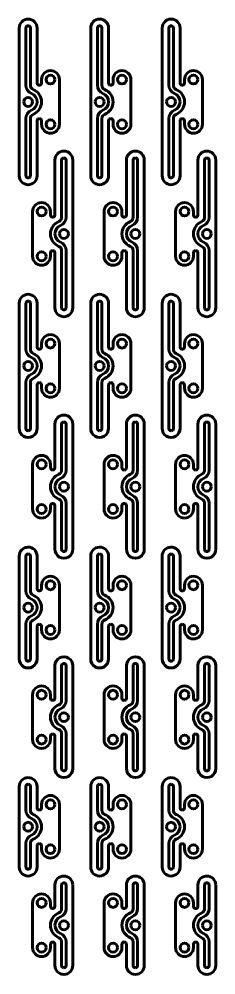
# Model space of a CAD drawing. Header units: millimetres. Extents: x -28 to 64, y -171 to 43.
# Drawn here: x 20 to 64, y -170.7 to 42.9 of the extents above; entities that cross this region are included whole.
import ezdxf

# ---------------------------------------------------------------- set-up
doc = ezdxf.new("R2010")
doc.units = ezdxf.units.MM
doc.linetypes.add('K5LT_BASIC', pattern=[0])

# ---------------------------------------------------------------- blocks, each defined once
blk = doc.blocks.new('U28')
at = {"color": 150, "linetype": 'K5LT_BASIC', "lineweight": 60, "true_color": 0x0080ff}
for p, q in [((20, 24.4), (20, 40.9)), ((21.5, 28.11), (21.5, 40.9)), ((22.5, 40.9), (22.5, 28.11)), ((24, 40.9), (24, 28.63)), ((25, 28.63), (25, 29.4)), ((29, 29.4), (29, 19.4)), ((20, 24.4), (20, 7.9)), ((21.5, 20.69), (21.5, 7.9)), ((22.5, 7.9), (22.5, 20.69)), ((24, 7.9), (24, 20.16)), ((25, 19.4), (25, 20.16))]:
    blk.add_line(p, q, dxfattribs=at)
for centre in [(27, 29.4), (27, 19.4)]:
    blk.add_circle(centre, 1, dxfattribs=at)
for centre, radius, start, end in [((22, 40.9), 2, 0, 180), ((22, 40.9), 0.5, 90, 180), ((22, 40.9), 0.5, 0, 90), ((27, 29.4), 2, 0, 180), ((23.5, 28.11), 2, 180, 247.9757), ((23.5, 28.11), 1, 180, 247.9757), ((24.5, 28.63), 0.5, 180, 270), ((24.5, 28.63), 0.5, 270, 0), ((22, 24.4), 2, 0, 67.9757), ((22, 24.4), 3, 292.0243, 67.9757), ((22, 24.4), 1, 0, 180), ((22, 24.4), 1, 180, 0), ((22, 24.4), 2, 292.0243, 0), ((23.5, 20.69), 2, 112.0243, 180), ((23.5, 20.69), 1, 112.0243, 180), ((24.5, 20.16), 0.5, 90, 180), ((24.5, 20.16), 0.5, 0, 90), ((27, 19.4), 2, 180, 0), ((22, 7.9), 2, 180, 0), ((22, 7.9), 0.5, 180, 270), ((22, 7.9), 0.5, 270, 0)]:
    blk.add_arc(centre, radius, start, end, dxfattribs=at)
blk = doc.blocks.new('U29')
at = {"color": 150, "linetype": 'K5LT_BASIC', "lineweight": 60, "true_color": 0x0080ff}
for p, q in [((28, 11.4), (28, -0.87)), ((29.5, 11.4), (29.5, -1.39)), ((30.5, -1.39), (30.5, 11.4)), ((32, -5.1), (32, 11.4)), ((23, -0.1), (23, -10.1)), ((27, -0.87), (27, -0.1)), ((32, -5.1), (32, -21.6)), ((27, -10.1), (27, -9.34)), ((28, -21.6), (28, -9.34)), ((29.5, -21.6), (29.5, -8.81)), ((30.5, -8.81), (30.5, -21.6))]:
    blk.add_line(p, q, dxfattribs=at)
for centre in [(25, -0.1), (25, -10.1)]:
    blk.add_circle(centre, 1, dxfattribs=at)
for centre, radius, start, end in [((30, 11.4), 2, 0, 180), ((30, 11.4), 0.5, 90, 180), ((30, 11.4), 0.5, 0, 90), ((25, -0.1), 2, 0, 180), ((27.5, -0.87), 0.5, 180, 270), ((27.5, -0.87), 0.5, 270, 0), ((28.5, -1.39), 1, 292.0243, 0), ((28.5, -1.39), 2, 292.0243, 0), ((30, -5.1), 3, 112.0243, 247.9757), ((30, -5.1), 2, 112.0243, 180), ((30, -5.1), 1, 360, 180), ((30, -5.1), 2, 180, 247.9757), ((30, -5.1), 1, 180, 360), ((28.5, -8.81), 1, 0, 67.9757), ((28.5, -8.81), 2, 0, 67.9757), ((25, -10.1), 2, 180, 0), ((27.5, -9.34), 0.5, 90, 180), ((27.5, -9.34), 0.5, 0, 90), ((30, -21.6), 2, 180, 0), ((30, -21.6), 0.5, 180, 270), ((30, -21.6), 0.5, 270, 0)]:
    blk.add_arc(centre, radius, start, end, dxfattribs=at)
blk = doc.blocks.new('U30')
at = {"color": 150, "linetype": 'K5LT_BASIC', "lineweight": 60, "true_color": 0x0080ff}
for p, q in [((20, -34.6), (20, -20.6)), ((21.5, -30.89), (21.5, -20.6)), ((22.5, -20.6), (22.5, -30.89)), ((24, -20.6), (24, -30.37)), ((25, -30.37), (25, -29.6)), ((29, -29.6), (29, -39.6)), ((20, -34.6), (20, -48.52)), ((21.5, -38.31), (21.5, -48.6)), ((22.5, -48.6), (22.5, -38.31)), ((24, -48.52), (24, -38.84)), ((25, -39.6), (25, -38.84))]:
    blk.add_line(p, q, dxfattribs=at)
for centre in [(27, -29.6), (27, -39.6)]:
    blk.add_circle(centre, 1, dxfattribs=at)
for centre, radius, start, end in [((22, -20.6), 2, 0, 180), ((22, -20.6), 0.5, 90, 180), ((22, -20.6), 0.5, 0, 90), ((27, -29.6), 2, 90, 180), ((27, -29.6), 2, 0, 90), ((23.5, -30.89), 2, 180, 247.9757), ((23.5, -30.89), 1, 180, 247.9757), ((22, -34.6), 3, 292.0243, 67.9757), ((24.5, -30.37), 0.5, 180, 270), ((24.5, -30.37), 0.5, 270, 0), ((22, -34.6), 1, 0, 180), ((22, -34.6), 2, 0, 67.9757), ((22, -34.6), 1, 180, 0), ((22, -34.6), 2, 292.0243, 0), ((23.5, -38.31), 2, 112.0243, 180), ((23.5, -38.31), 1, 112.0243, 180), ((24.5, -38.84), 0.5, 90, 180), ((24.5, -38.84), 0.5, 0, 90), ((27, -39.6), 2, 180, 270), ((27, -39.6), 2, 270, 0), ((22, -48.6), 2, 177.6087, 2.3913), ((22, -48.6), 0.5, 180, 270), ((22, -48.6), 0.5, 270, 0)]:
    blk.add_arc(centre, radius, start, end, dxfattribs=at)
blk = doc.blocks.new('U31')
at = {"color": 150, "linetype": 'K5LT_BASIC', "lineweight": 60, "true_color": 0x0080ff}
for p, q in [((28, -47.6), (28, -57.37)), ((29.5, -47.6), (29.5, -57.9)), ((30.5, -57.9), (30.5, -47.6)), ((32, -61.6), (32, -47.6)), ((23, -56.6), (23, -66.6)), ((27, -57.37), (27, -56.6)), ((32, -61.6), (32, -75.52)), ((27, -66.6), (27, -65.84)), ((28, -75.52), (28, -65.84)), ((29.5, -75.6), (29.5, -65.31)), ((30.5, -65.31), (30.5, -75.6))]:
    blk.add_line(p, q, dxfattribs=at)
for centre in [(25, -56.6), (25, -66.6)]:
    blk.add_circle(centre, 1, dxfattribs=at)
for centre, radius, start, end in [((30, -47.6), 2, 0, 180), ((30, -47.6), 0.5, 90, 180), ((30, -47.6), 0.5, 0, 90), ((25, -56.6), 2, 90, 180), ((25, -56.6), 2, 0, 90), ((27.5, -57.37), 0.5, 180, 270), ((27.5, -57.37), 0.5, 270, 0), ((30, -61.6), 3, 112.0243, 247.9757), ((30, -61.6), 2, 112.0243, 180), ((28.5, -57.9), 1, 292.0243, 0), ((28.5, -57.9), 2, 292.0243, 0), ((30, -61.6), 2, 180, 247.9757), ((30, -61.6), 1, 360, 180), ((30, -61.6), 1, 180, 360), ((28.5, -65.31), 2, 0, 67.9757), ((27.5, -65.84), 0.5, 90, 180), ((27.5, -65.84), 0.5, 0, 90), ((28.5, -65.31), 1, 0, 67.9757), ((25, -66.6), 2, 180, 270), ((25, -66.6), 2, 270, 0), ((30, -75.6), 2, 177.6087, 2.3913), ((30, -75.6), 0.5, 180, 270), ((30, -75.6), 0.5, 270, 0)]:
    blk.add_arc(centre, radius, start, end, dxfattribs=at)
blk = doc.blocks.new('U32')
at = {"color": 150, "linetype": 'K5LT_BASIC', "lineweight": 60, "true_color": 0x0080ff}
for p, q in [((20, -88.61), (20, -77.15)), ((21.5, -84.9), (21.5, -77.11)), ((22.5, -77.11), (22.5, -84.9)), ((24, -77.06), (24, -84.37)), ((25, -84.37), (25, -83.61)), ((29, -83.61), (29, -93.61)), ((20, -88.61), (20, -100.08)), ((21.5, -92.31), (21.5, -100.11)), ((22.5, -100.11), (22.5, -92.31)), ((24, -100.08), (24, -92.84)), ((25, -93.61), (25, -92.84))]:
    blk.add_line(p, q, dxfattribs=at)
for centre in [(27, -83.61), (27, -93.61)]:
    blk.add_circle(centre, 1, dxfattribs=at)
for centre, radius, start, end in [((22, -77.11), 2, 1.2414, 181.2414), ((22, -77.11), 0.5, 90, 180), ((22, -77.11), 0.5, 0, 90), ((27, -83.61), 2, 0, 180), ((23.5, -84.9), 2, 180, 247.9757), ((23.5, -84.9), 1, 180, 247.9757), ((24.5, -84.37), 0.5, 180, 270), ((24.5, -84.37), 0.5, 270, 0), ((22, -88.61), 2, 0, 67.9757), ((22, -88.61), 3, 292.0243, 67.9757), ((22, -88.61), 1, 0, 180), ((22, -88.61), 1, 180, 0), ((22, -88.61), 2, 292.0243, 0), ((23.5, -92.31), 2, 112.0243, 180), ((23.5, -92.31), 1, 112.0243, 180), ((24.5, -92.84), 0.5, 90, 180), ((24.5, -92.84), 0.5, 0, 90), ((27, -93.61), 2, 180, 0), ((22, -100.11), 2, 179.3622, 0.6378), ((22, -100.11), 0.5, 180, 270), ((22, -100.11), 0.5, 270, 0)]:
    blk.add_arc(centre, radius, start, end, dxfattribs=at)
blk = doc.blocks.new('U33')
at = {"color": 150, "linetype": 'K5LT_BASIC', "lineweight": 60, "true_color": 0x0080ff}
for p, q in [((28, -101.56), (28, -108.87)), ((29.5, -101.6), (29.5, -109.4)), ((30.5, -109.4), (30.5, -101.6)), ((32, -113.1), (32, -101.65)), ((23, -108.1), (23, -118.1)), ((27, -108.87), (27, -108.1)), ((32, -113.1), (32, -124.58)), ((27, -118.1), (27, -117.34)), ((28, -124.58), (28, -117.34)), ((29.5, -124.6), (29.5, -116.81)), ((30.5, -116.81), (30.5, -124.6))]:
    blk.add_line(p, q, dxfattribs=at)
for centre in [(25, -108.1), (25, -118.1)]:
    blk.add_circle(centre, 1, dxfattribs=at)
for centre, radius, start, end in [((30, -101.6), 2, 358.7586, 178.7586), ((30, -101.6), 0.5, 90, 180), ((30, -101.6), 0.5, 0, 90), ((25, -108.1), 2, 0, 180), ((27.5, -108.87), 0.5, 180, 270), ((27.5, -108.87), 0.5, 270, 0), ((30, -113.1), 3, 112.0243, 247.9757), ((28.5, -109.4), 1, 292.0243, 0), ((28.5, -109.4), 2, 292.0243, 0), ((30, -113.1), 2, 112.0243, 180), ((30, -113.1), 2, 180, 247.9757), ((30, -113.1), 1, 360, 180), ((30, -113.1), 1, 180, 360), ((28.5, -116.81), 2, 0, 67.9757), ((27.5, -117.34), 0.5, 90, 180), ((27.5, -117.34), 0.5, 0, 90), ((28.5, -116.81), 1, 0, 67.9757), ((25, -118.1), 2, 180, 360), ((30, -124.6), 2, 179.3622, 0.6378), ((30, -124.6), 0.5, 180, 270), ((30, -124.6), 0.5, 270, 0)]:
    blk.add_arc(centre, radius, start, end, dxfattribs=at)
blk = doc.blocks.new('U34')
at = {"color": 150, "linetype": 'K5LT_BASIC', "lineweight": 60, "true_color": 0x0080ff}
for p, q in [((28, -150.6), (28, -155.37)), ((29.5, -150.6), (29.5, -155.9)), ((30.5, -155.9), (30.5, -150.6)), ((32, -159.6), (32, -150.61)), ((23, -164.6), (23, -154.6)), ((27, -154.6), (27, -155.37)), ((32, -159.6), (32, -168.6)), ((27, -163.84), (27, -164.6)), ((28, -168.6), (28, -163.84)), ((29.5, -168.6), (29.5, -163.31)), ((30.5, -163.31), (30.5, -168.6))]:
    blk.add_line(p, q, dxfattribs=at)
for centre in [(25, -154.6), (25, -164.6)]:
    blk.add_circle(centre, 1, dxfattribs=at)
for centre, radius, start, end in [((30, -150.6), 2, 90.0388, 179.9612), ((30, -150.6), 2, 359.9612, 90.0388), ((30, -150.6), 0.5, 90, 180), ((30, -150.6), 0.5, 0, 90), ((25, -154.6), 2, 0, 180), ((27.5, -155.37), 0.5, 180, 270), ((27.5, -155.37), 0.5, 270, 0), ((28.5, -155.9), 1, 292.0243, 0), ((28.5, -155.9), 2, 292.0243, 0), ((30, -159.6), 3, 112.0243, 247.9757), ((30, -159.6), 2, 112.0243, 180), ((30, -159.6), 2, 180, 247.9757), ((30, -159.6), 1, 360, 180), ((30, -159.6), 1, 180, 360), ((28.5, -163.31), 2, 0, 67.9757), ((27.5, -163.84), 0.5, 90, 180), ((27.5, -163.84), 0.5, 0, 90), ((28.5, -163.31), 1, 0, 67.9757), ((25, -164.6), 2, 180, 0), ((30, -168.6), 2, 180, 0), ((30, -168.6), 0.5, 180, 270), ((30, -168.6), 0.5, 270, 0)]:
    blk.add_arc(centre, radius, start, end, dxfattribs=at)
blk = doc.blocks.new('U35')
at = {"color": 150, "linetype": 'K5LT_BASIC', "lineweight": 60, "true_color": 0x0080ff}
for p, q in [((20, -137.6), (20, -128.61)), ((21.5, -133.9), (21.5, -128.6)), ((22.5, -128.6), (22.5, -133.9)), ((24, -128.6), (24, -133.37)), ((25, -132.6), (25, -133.37)), ((29, -142.6), (29, -132.6)), ((20, -137.6), (20, -146.6)), ((21.5, -141.31), (21.5, -146.6)), ((22.5, -146.6), (22.5, -141.31)), ((24, -146.6), (24, -141.84)), ((25, -141.84), (25, -142.6))]:
    blk.add_line(p, q, dxfattribs=at)
for centre in [(27, -132.6), (27, -142.6)]:
    blk.add_circle(centre, 1, dxfattribs=at)
for centre, radius, start, end in [((22, -128.6), 2, 89.9612, 180.0388), ((22, -128.6), 0.5, 90, 180), ((22, -128.6), 2, 0.0388, 89.9612), ((22, -128.6), 0.5, 0, 90), ((27, -132.6), 2, 0, 180), ((23.5, -133.9), 2, 180, 247.9757), ((23.5, -133.9), 1, 180, 247.9757), ((24.5, -133.37), 0.5, 180, 270), ((24.5, -133.37), 0.5, 270, 0), ((22, -137.6), 1, 0, 180), ((22, -137.6), 2, 0, 67.9757), ((22, -137.6), 3, 292.0243, 67.9757), ((22, -137.6), 1, 180, 0), ((22, -137.6), 2, 292.0243, 0), ((23.5, -141.31), 2, 112.0243, 180), ((23.5, -141.31), 1, 112.0243, 180), ((24.5, -141.84), 0.5, 90, 180), ((24.5, -141.84), 0.5, 0, 90), ((27, -142.6), 2, 180, 0), ((22, -146.6), 2, 180, 0), ((22, -146.6), 0.5, 180, 270), ((22, -146.6), 0.5, 270, 0)]:
    blk.add_arc(centre, radius, start, end, dxfattribs=at)
blk = doc.blocks.new('U27')
for name in ['U28', 'U29', 'U30', 'U31', 'U32', 'U33', 'U35', 'U34']:
    blk.add_blockref(name, (0, 0))
blk = doc.blocks.new('U37')
at = {"color": 150, "linetype": 'K5LT_BASIC', "lineweight": 60, "true_color": 0x0080ff}
for p, q in [((36, 24.4), (36, 40.9)), ((37.5, 28.11), (37.5, 40.9)), ((38.5, 40.9), (38.5, 28.11)), ((40, 40.9), (40, 28.63)), ((41, 28.63), (41, 29.4)), ((45, 29.4), (45, 19.4)), ((36, 24.4), (36, 7.9)), ((37.5, 20.69), (37.5, 7.9)), ((38.5, 7.9), (38.5, 20.69)), ((40, 7.9), (40, 20.16)), ((41, 19.4), (41, 20.16))]:
    blk.add_line(p, q, dxfattribs=at)
for centre in [(43, 29.4), (43, 19.4)]:
    blk.add_circle(centre, 1, dxfattribs=at)
for centre, radius, start, end in [((38, 40.9), 2, 0, 180), ((38, 40.9), 0.5, 90, 180), ((38, 40.9), 0.5, 0, 90), ((43, 29.4), 2, 0, 180), ((39.5, 28.11), 2, 180, 247.9757), ((39.5, 28.11), 1, 180, 247.9757), ((40.5, 28.63), 0.5, 180, 270), ((40.5, 28.63), 0.5, 270, 0), ((38, 24.4), 2, 0, 67.9757), ((38, 24.4), 3, 292.0243, 67.9757), ((38, 24.4), 1, 0, 180), ((38, 24.4), 1, 180, 0), ((38, 24.4), 2, 292.0243, 0), ((39.5, 20.69), 2, 112.0243, 180), ((39.5, 20.69), 1, 112.0243, 180), ((40.5, 20.16), 0.5, 90, 180), ((40.5, 20.16), 0.5, 0, 90), ((43, 19.4), 2, 180, 0), ((38, 7.9), 2, 180, 0), ((38, 7.9), 0.5, 180, 270), ((38, 7.9), 0.5, 270, 0)]:
    blk.add_arc(centre, radius, start, end, dxfattribs=at)
blk = doc.blocks.new('U38')
at = {"color": 150, "linetype": 'K5LT_BASIC', "lineweight": 60, "true_color": 0x0080ff}
for p, q in [((44, 11.4), (44, -0.87)), ((45.5, 11.4), (45.5, -1.39)), ((46.5, -1.39), (46.5, 11.4)), ((48, -5.1), (48, 11.4)), ((39, -0.1), (39, -10.1)), ((43, -0.87), (43, -0.1)), ((48, -5.1), (48, -21.6)), ((43, -10.1), (43, -9.34)), ((44, -21.6), (44, -9.34)), ((45.5, -21.6), (45.5, -8.81)), ((46.5, -8.81), (46.5, -21.6))]:
    blk.add_line(p, q, dxfattribs=at)
for centre in [(41, -0.1), (41, -10.1)]:
    blk.add_circle(centre, 1, dxfattribs=at)
for centre, radius, start, end in [((46, 11.4), 2, 0, 180), ((46, 11.4), 0.5, 90, 180), ((46, 11.4), 0.5, 0, 90), ((41, -0.1), 2, 0, 180), ((43.5, -0.87), 0.5, 180, 270), ((43.5, -0.87), 0.5, 270, 0), ((44.5, -1.39), 1, 292.0243, 0), ((44.5, -1.39), 2, 292.0243, 0), ((46, -5.1), 3, 112.0243, 247.9757), ((46, -5.1), 2, 112.0243, 180), ((46, -5.1), 1, 360, 180), ((46, -5.1), 2, 180, 247.9757), ((46, -5.1), 1, 180, 360), ((44.5, -8.81), 1, 0, 67.9757), ((44.5, -8.81), 2, 0, 67.9757), ((41, -10.1), 2, 180, 0), ((43.5, -9.34), 0.5, 90, 180), ((43.5, -9.34), 0.5, 0, 90), ((46, -21.6), 2, 180, 0), ((46, -21.6), 0.5, 180, 270), ((46, -21.6), 0.5, 270, 0)]:
    blk.add_arc(centre, radius, start, end, dxfattribs=at)
blk = doc.blocks.new('U39')
at = {"color": 150, "linetype": 'K5LT_BASIC', "lineweight": 60, "true_color": 0x0080ff}
for p, q in [((36, -34.6), (36, -20.6)), ((37.5, -30.89), (37.5, -20.6)), ((38.5, -20.6), (38.5, -30.89)), ((40, -20.6), (40, -30.37)), ((41, -30.37), (41, -29.6)), ((45, -29.6), (45, -39.6)), ((36, -34.6), (36, -48.52)), ((37.5, -38.31), (37.5, -48.6)), ((38.5, -48.6), (38.5, -38.31)), ((40, -48.52), (40, -38.84)), ((41, -39.6), (41, -38.84))]:
    blk.add_line(p, q, dxfattribs=at)
for centre in [(43, -29.6), (43, -39.6)]:
    blk.add_circle(centre, 1, dxfattribs=at)
for centre, radius, start, end in [((38, -20.6), 2, 0, 180), ((38, -20.6), 0.5, 90, 180), ((38, -20.6), 0.5, 0, 90), ((43, -29.6), 2, 90, 180), ((43, -29.6), 2, 0, 90), ((39.5, -30.89), 2, 180, 247.9757), ((39.5, -30.89), 1, 180, 247.9757), ((38, -34.6), 3, 292.0243, 67.9757), ((40.5, -30.37), 0.5, 180, 270), ((40.5, -30.37), 0.5, 270, 0), ((38, -34.6), 1, 0, 180), ((38, -34.6), 2, 0, 67.9757), ((38, -34.6), 1, 180, 0), ((38, -34.6), 2, 292.0243, 0), ((39.5, -38.31), 2, 112.0243, 180), ((39.5, -38.31), 1, 112.0243, 180), ((40.5, -38.84), 0.5, 90, 180), ((40.5, -38.84), 0.5, 0, 90), ((43, -39.6), 2, 180, 270), ((43, -39.6), 2, 270, 0), ((38, -48.6), 2, 177.6087, 2.3913), ((38, -48.6), 0.5, 180, 270), ((38, -48.6), 0.5, 270, 0)]:
    blk.add_arc(centre, radius, start, end, dxfattribs=at)
blk = doc.blocks.new('U40')
at = {"color": 150, "linetype": 'K5LT_BASIC', "lineweight": 60, "true_color": 0x0080ff}
for p, q in [((44, -47.6), (44, -57.37)), ((45.5, -47.6), (45.5, -57.9)), ((46.5, -57.9), (46.5, -47.6)), ((48, -61.6), (48, -47.6)), ((39, -56.6), (39, -66.6)), ((43, -57.37), (43, -56.6)), ((48, -61.6), (48, -75.52)), ((43, -66.6), (43, -65.84)), ((44, -75.52), (44, -65.84)), ((45.5, -75.6), (45.5, -65.31)), ((46.5, -65.31), (46.5, -75.6))]:
    blk.add_line(p, q, dxfattribs=at)
for centre in [(41, -56.6), (41, -66.6)]:
    blk.add_circle(centre, 1, dxfattribs=at)
for centre, radius, start, end in [((46, -47.6), 2, 0, 180), ((46, -47.6), 0.5, 90, 180), ((46, -47.6), 0.5, 0, 90), ((41, -56.6), 2, 90, 180), ((41, -56.6), 2, 0, 90), ((43.5, -57.37), 0.5, 180, 270), ((43.5, -57.37), 0.5, 270, 0), ((46, -61.6), 3, 112.0243, 247.9757), ((46, -61.6), 2, 112.0243, 180), ((44.5, -57.9), 1, 292.0243, 0), ((44.5, -57.9), 2, 292.0243, 0), ((46, -61.6), 2, 180, 247.9757), ((46, -61.6), 1, 360, 180), ((46, -61.6), 1, 180, 360), ((44.5, -65.31), 2, 0, 67.9757), ((43.5, -65.84), 0.5, 90, 180), ((43.5, -65.84), 0.5, 0, 90), ((44.5, -65.31), 1, 0, 67.9757), ((41, -66.6), 2, 180, 270), ((41, -66.6), 2, 270, 0), ((46, -75.6), 2, 177.6087, 2.3913), ((46, -75.6), 0.5, 180, 270), ((46, -75.6), 0.5, 270, 0)]:
    blk.add_arc(centre, radius, start, end, dxfattribs=at)
blk = doc.blocks.new('U41')
at = {"color": 150, "linetype": 'K5LT_BASIC', "lineweight": 60, "true_color": 0x0080ff}
for p, q in [((36, -88.61), (36, -77.15)), ((37.5, -84.9), (37.5, -77.11)), ((38.5, -77.11), (38.5, -84.9)), ((40, -77.06), (40, -84.37)), ((41, -84.37), (41, -83.61)), ((45, -83.61), (45, -93.61)), ((36, -88.61), (36, -100.08)), ((37.5, -92.31), (37.5, -100.11)), ((38.5, -100.11), (38.5, -92.31)), ((40, -100.08), (40, -92.84)), ((41, -93.61), (41, -92.84))]:
    blk.add_line(p, q, dxfattribs=at)
for centre in [(43, -83.61), (43, -93.61)]:
    blk.add_circle(centre, 1, dxfattribs=at)
for centre, radius, start, end in [((38, -77.11), 2, 1.2414, 181.2414), ((38, -77.11), 0.5, 90, 180), ((38, -77.11), 0.5, 0, 90), ((43, -83.61), 2, 0, 180), ((39.5, -84.9), 2, 180, 247.9757), ((39.5, -84.9), 1, 180, 247.9757), ((40.5, -84.37), 0.5, 180, 270), ((40.5, -84.37), 0.5, 270, 0), ((38, -88.61), 2, 0, 67.9757), ((38, -88.61), 3, 292.0243, 67.9757), ((38, -88.61), 1, 0, 180), ((38, -88.61), 1, 180, 0), ((38, -88.61), 2, 292.0243, 0), ((39.5, -92.31), 2, 112.0243, 180), ((39.5, -92.31), 1, 112.0243, 180), ((40.5, -92.84), 0.5, 90, 180), ((40.5, -92.84), 0.5, 0, 90), ((43, -93.61), 2, 180, 0), ((38, -100.11), 2, 179.3622, 0.6378), ((38, -100.11), 0.5, 180, 270), ((38, -100.11), 0.5, 270, 0)]:
    blk.add_arc(centre, radius, start, end, dxfattribs=at)
blk = doc.blocks.new('U42')
at = {"color": 150, "linetype": 'K5LT_BASIC', "lineweight": 60, "true_color": 0x0080ff}
for p, q in [((44, -101.56), (44, -108.87)), ((45.5, -101.6), (45.5, -109.4)), ((46.5, -109.4), (46.5, -101.6)), ((48, -113.1), (48, -101.65)), ((39, -108.1), (39, -118.1)), ((43, -108.87), (43, -108.1)), ((48, -113.1), (48, -124.58)), ((43, -118.1), (43, -117.34)), ((44, -124.58), (44, -117.34)), ((45.5, -124.6), (45.5, -116.81)), ((46.5, -116.81), (46.5, -124.6))]:
    blk.add_line(p, q, dxfattribs=at)
for centre in [(41, -108.1), (41, -118.1)]:
    blk.add_circle(centre, 1, dxfattribs=at)
for centre, radius, start, end in [((46, -101.6), 2, 358.7586, 178.7586), ((46, -101.6), 0.5, 90, 180), ((46, -101.6), 0.5, 0, 90), ((41, -108.1), 2, 0, 180), ((43.5, -108.87), 0.5, 180, 270), ((43.5, -108.87), 0.5, 270, 0), ((46, -113.1), 3, 112.0243, 247.9757), ((44.5, -109.4), 1, 292.0243, 0), ((44.5, -109.4), 2, 292.0243, 0), ((46, -113.1), 2, 112.0243, 180), ((46, -113.1), 2, 180, 247.9757), ((46, -113.1), 1, 360, 180), ((46, -113.1), 1, 180, 360), ((44.5, -116.81), 2, 0, 67.9757), ((43.5, -117.34), 0.5, 90, 180), ((43.5, -117.34), 0.5, 0, 90), ((44.5, -116.81), 1, 0, 67.9757), ((41, -118.1), 2, 180, 360), ((46, -124.6), 2, 179.3622, 0.6378), ((46, -124.6), 0.5, 180, 270), ((46, -124.6), 0.5, 270, 0)]:
    blk.add_arc(centre, radius, start, end, dxfattribs=at)
blk = doc.blocks.new('U43')
at = {"color": 150, "linetype": 'K5LT_BASIC', "lineweight": 60, "true_color": 0x0080ff}
for p, q in [((44, -150.6), (44, -155.37)), ((45.5, -150.6), (45.5, -155.9)), ((46.5, -155.9), (46.5, -150.6)), ((48, -159.6), (48, -150.61)), ((39, -164.6), (39, -154.6)), ((43, -154.6), (43, -155.37)), ((48, -159.6), (48, -168.6)), ((43, -163.84), (43, -164.6)), ((44, -168.6), (44, -163.84)), ((45.5, -168.6), (45.5, -163.31)), ((46.5, -163.31), (46.5, -168.6))]:
    blk.add_line(p, q, dxfattribs=at)
for centre in [(41, -154.6), (41, -164.6)]:
    blk.add_circle(centre, 1, dxfattribs=at)
for centre, radius, start, end in [((46, -150.6), 2, 90.0388, 179.9612), ((46, -150.6), 2, 359.9612, 90.0388), ((46, -150.6), 0.5, 90, 180), ((46, -150.6), 0.5, 0, 90), ((41, -154.6), 2, 0, 180), ((43.5, -155.37), 0.5, 180, 270), ((43.5, -155.37), 0.5, 270, 0), ((44.5, -155.9), 1, 292.0243, 0), ((44.5, -155.9), 2, 292.0243, 0), ((46, -159.6), 3, 112.0243, 247.9757), ((46, -159.6), 2, 112.0243, 180), ((46, -159.6), 2, 180, 247.9757), ((46, -159.6), 1, 360, 180), ((46, -159.6), 1, 180, 360), ((44.5, -163.31), 2, 0, 67.9757), ((43.5, -163.84), 0.5, 90, 180), ((43.5, -163.84), 0.5, 0, 90), ((44.5, -163.31), 1, 0, 67.9757), ((41, -164.6), 2, 180, 0), ((46, -168.6), 2, 180, 0), ((46, -168.6), 0.5, 180, 270), ((46, -168.6), 0.5, 270, 0)]:
    blk.add_arc(centre, radius, start, end, dxfattribs=at)
blk = doc.blocks.new('U44')
at = {"color": 150, "linetype": 'K5LT_BASIC', "lineweight": 60, "true_color": 0x0080ff}
for p, q in [((36, -137.6), (36, -128.61)), ((37.5, -133.9), (37.5, -128.6)), ((38.5, -128.6), (38.5, -133.9)), ((40, -128.6), (40, -133.37)), ((41, -132.6), (41, -133.37)), ((45, -142.6), (45, -132.6)), ((36, -137.6), (36, -146.6)), ((37.5, -141.31), (37.5, -146.6)), ((38.5, -146.6), (38.5, -141.31)), ((40, -146.6), (40, -141.84)), ((41, -141.84), (41, -142.6))]:
    blk.add_line(p, q, dxfattribs=at)
for centre in [(43, -132.6), (43, -142.6)]:
    blk.add_circle(centre, 1, dxfattribs=at)
for centre, radius, start, end in [((38, -128.6), 2, 89.9612, 180.0388), ((38, -128.6), 0.5, 90, 180), ((38, -128.6), 2, 0.0388, 89.9612), ((38, -128.6), 0.5, 0, 90), ((43, -132.6), 2, 0, 180), ((39.5, -133.9), 2, 180, 247.9757), ((39.5, -133.9), 1, 180, 247.9757), ((40.5, -133.37), 0.5, 180, 270), ((40.5, -133.37), 0.5, 270, 0), ((38, -137.6), 1, 0, 180), ((38, -137.6), 2, 0, 67.9757), ((38, -137.6), 3, 292.0243, 67.9757), ((38, -137.6), 1, 180, 0), ((38, -137.6), 2, 292.0243, 0), ((39.5, -141.31), 2, 112.0243, 180), ((39.5, -141.31), 1, 112.0243, 180), ((40.5, -141.84), 0.5, 90, 180), ((40.5, -141.84), 0.5, 0, 90), ((43, -142.6), 2, 180, 0), ((38, -146.6), 2, 180, 0), ((38, -146.6), 0.5, 180, 270), ((38, -146.6), 0.5, 270, 0)]:
    blk.add_arc(centre, radius, start, end, dxfattribs=at)
blk = doc.blocks.new('U36')
for name in ['U37', 'U38', 'U39', 'U40', 'U41', 'U42', 'U44', 'U43']:
    blk.add_blockref(name, (0, 0))
blk = doc.blocks.new('U46')
at = {"color": 150, "linetype": 'K5LT_BASIC', "lineweight": 60, "true_color": 0x0080ff}
for p, q in [((52, 24.4), (52, 40.9)), ((53.5, 28.11), (53.5, 40.9)), ((54.5, 40.9), (54.5, 28.11)), ((56, 40.9), (56, 28.63)), ((57, 28.63), (57, 29.4)), ((61, 29.4), (61, 19.4)), ((52, 24.4), (52, 7.9)), ((53.5, 20.69), (53.5, 7.9)), ((54.5, 7.9), (54.5, 20.69)), ((56, 7.9), (56, 20.16)), ((57, 19.4), (57, 20.16))]:
    blk.add_line(p, q, dxfattribs=at)
for centre in [(59, 29.4), (59, 19.4)]:
    blk.add_circle(centre, 1, dxfattribs=at)
for centre, radius, start, end in [((54, 40.9), 2, 0, 180), ((54, 40.9), 0.5, 90, 180), ((54, 40.9), 0.5, 0, 90), ((59, 29.4), 2, 0, 180), ((55.5, 28.11), 2, 180, 247.9757), ((55.5, 28.11), 1, 180, 247.9757), ((56.5, 28.63), 0.5, 180, 270), ((56.5, 28.63), 0.5, 270, 0), ((54, 24.4), 2, 0, 67.9757), ((54, 24.4), 3, 292.0243, 67.9757), ((54, 24.4), 1, 0, 180), ((54, 24.4), 1, 180, 0), ((54, 24.4), 2, 292.0243, 0), ((55.5, 20.69), 2, 112.0243, 180), ((55.5, 20.69), 1, 112.0243, 180), ((56.5, 20.16), 0.5, 90, 180), ((56.5, 20.16), 0.5, 0, 90), ((59, 19.4), 2, 180, 0), ((54, 7.9), 2, 180, 0), ((54, 7.9), 0.5, 180, 270), ((54, 7.9), 0.5, 270, 0)]:
    blk.add_arc(centre, radius, start, end, dxfattribs=at)
blk = doc.blocks.new('U47')
at = {"color": 150, "linetype": 'K5LT_BASIC', "lineweight": 60, "true_color": 0x0080ff}
for p, q in [((60, 11.4), (60, -0.87)), ((61.5, 11.4), (61.5, -1.39)), ((62.5, -1.39), (62.5, 11.4)), ((64, -5.1), (64, 11.4)), ((55, -0.1), (55, -10.1)), ((59, -0.87), (59, -0.1)), ((64, -5.1), (64, -21.6)), ((59, -10.1), (59, -9.34)), ((60, -21.6), (60, -9.34)), ((61.5, -21.6), (61.5, -8.81)), ((62.5, -8.81), (62.5, -21.6))]:
    blk.add_line(p, q, dxfattribs=at)
for centre in [(57, -0.1), (57, -10.1)]:
    blk.add_circle(centre, 1, dxfattribs=at)
for centre, radius, start, end in [((62, 11.4), 2, 0, 180), ((62, 11.4), 0.5, 90, 180), ((62, 11.4), 0.5, 0, 90), ((57, -0.1), 2, 0, 180), ((59.5, -0.87), 0.5, 180, 270), ((59.5, -0.87), 0.5, 270, 0), ((60.5, -1.39), 1, 292.0243, 0), ((60.5, -1.39), 2, 292.0243, 0), ((62, -5.1), 3, 112.0243, 247.9757), ((62, -5.1), 2, 112.0243, 180), ((62, -5.1), 1, 360, 180), ((62, -5.1), 2, 180, 247.9757), ((62, -5.1), 1, 180, 360), ((60.5, -8.81), 1, 0, 67.9757), ((60.5, -8.81), 2, 0, 67.9757), ((57, -10.1), 2, 180, 0), ((59.5, -9.34), 0.5, 90, 180), ((59.5, -9.34), 0.5, 0, 90), ((62, -21.6), 2, 180, 0), ((62, -21.6), 0.5, 180, 270), ((62, -21.6), 0.5, 270, 0)]:
    blk.add_arc(centre, radius, start, end, dxfattribs=at)
blk = doc.blocks.new('U48')
at = {"color": 150, "linetype": 'K5LT_BASIC', "lineweight": 60, "true_color": 0x0080ff}
for p, q in [((52, -34.6), (52, -20.6)), ((53.5, -30.89), (53.5, -20.6)), ((54.5, -20.6), (54.5, -30.89)), ((56, -20.6), (56, -30.37)), ((57, -30.37), (57, -29.6)), ((61, -29.6), (61, -39.6)), ((52, -34.6), (52, -48.52)), ((53.5, -38.31), (53.5, -48.6)), ((54.5, -48.6), (54.5, -38.31)), ((56, -48.52), (56, -38.84)), ((57, -39.6), (57, -38.84))]:
    blk.add_line(p, q, dxfattribs=at)
for centre in [(59, -29.6), (59, -39.6)]:
    blk.add_circle(centre, 1, dxfattribs=at)
for centre, radius, start, end in [((54, -20.6), 2, 0, 180), ((54, -20.6), 0.5, 90, 180), ((54, -20.6), 0.5, 0, 90), ((59, -29.6), 2, 90, 180), ((59, -29.6), 2, 0, 90), ((55.5, -30.89), 2, 180, 247.9757), ((55.5, -30.89), 1, 180, 247.9757), ((54, -34.6), 3, 292.0243, 67.9757), ((56.5, -30.37), 0.5, 180, 270), ((56.5, -30.37), 0.5, 270, 0), ((54, -34.6), 1, 0, 180), ((54, -34.6), 2, 0, 67.9757), ((54, -34.6), 1, 180, 0), ((54, -34.6), 2, 292.0243, 0), ((55.5, -38.31), 2, 112.0243, 180), ((55.5, -38.31), 1, 112.0243, 180), ((56.5, -38.84), 0.5, 90, 180), ((56.5, -38.84), 0.5, 0, 90), ((59, -39.6), 2, 180, 270), ((59, -39.6), 2, 270, 0), ((54, -48.6), 2, 177.6087, 2.3913), ((54, -48.6), 0.5, 180, 270), ((54, -48.6), 0.5, 270, 0)]:
    blk.add_arc(centre, radius, start, end, dxfattribs=at)
blk = doc.blocks.new('U49')
at = {"color": 150, "linetype": 'K5LT_BASIC', "lineweight": 60, "true_color": 0x0080ff}
for p, q in [((60, -47.6), (60, -57.37)), ((61.5, -47.6), (61.5, -57.9)), ((62.5, -57.9), (62.5, -47.6)), ((64, -61.6), (64, -47.6)), ((55, -56.6), (55, -66.6)), ((59, -57.37), (59, -56.6)), ((64, -61.6), (64, -75.52)), ((59, -66.6), (59, -65.84)), ((60, -75.52), (60, -65.84)), ((61.5, -75.6), (61.5, -65.31)), ((62.5, -65.31), (62.5, -75.6))]:
    blk.add_line(p, q, dxfattribs=at)
for centre in [(57, -56.6), (57, -66.6)]:
    blk.add_circle(centre, 1, dxfattribs=at)
for centre, radius, start, end in [((62, -47.6), 2, 0, 180), ((62, -47.6), 0.5, 90, 180), ((62, -47.6), 0.5, 0, 90), ((57, -56.6), 2, 90, 180), ((57, -56.6), 2, 0, 90), ((59.5, -57.37), 0.5, 180, 270), ((59.5, -57.37), 0.5, 270, 0), ((62, -61.6), 3, 112.0243, 247.9757), ((62, -61.6), 2, 112.0243, 180), ((60.5, -57.9), 1, 292.0243, 0), ((60.5, -57.9), 2, 292.0243, 0), ((62, -61.6), 2, 180, 247.9757), ((62, -61.6), 1, 360, 180), ((62, -61.6), 1, 180, 360), ((60.5, -65.31), 2, 0, 67.9757), ((59.5, -65.84), 0.5, 90, 180), ((59.5, -65.84), 0.5, 0, 90), ((60.5, -65.31), 1, 0, 67.9757), ((57, -66.6), 2, 180, 270), ((57, -66.6), 2, 270, 0), ((62, -75.6), 2, 177.6087, 2.3913), ((62, -75.6), 0.5, 180, 270), ((62, -75.6), 0.5, 270, 0)]:
    blk.add_arc(centre, radius, start, end, dxfattribs=at)
blk = doc.blocks.new('U50')
at = {"color": 150, "linetype": 'K5LT_BASIC', "lineweight": 60, "true_color": 0x0080ff}
for p, q in [((52, -88.61), (52, -77.15)), ((53.5, -84.9), (53.5, -77.11)), ((54.5, -77.11), (54.5, -84.9)), ((56, -77.06), (56, -84.37)), ((57, -84.37), (57, -83.61)), ((61, -83.61), (61, -93.61)), ((52, -88.61), (52, -100.08)), ((53.5, -92.31), (53.5, -100.11)), ((54.5, -100.11), (54.5, -92.31)), ((56, -100.08), (56, -92.84)), ((57, -93.61), (57, -92.84))]:
    blk.add_line(p, q, dxfattribs=at)
for centre in [(59, -83.61), (59, -93.61)]:
    blk.add_circle(centre, 1, dxfattribs=at)
for centre, radius, start, end in [((54, -77.11), 2, 1.2414, 181.2414), ((54, -77.11), 0.5, 90, 180), ((54, -77.11), 0.5, 0, 90), ((59, -83.61), 2, 0, 180), ((55.5, -84.9), 2, 180, 247.9757), ((55.5, -84.9), 1, 180, 247.9757), ((56.5, -84.37), 0.5, 180, 270), ((56.5, -84.37), 0.5, 270, 0), ((54, -88.61), 2, 0, 67.9757), ((54, -88.61), 3, 292.0243, 67.9757), ((54, -88.61), 1, 0, 180), ((54, -88.61), 1, 180, 0), ((54, -88.61), 2, 292.0243, 0), ((55.5, -92.31), 2, 112.0243, 180), ((55.5, -92.31), 1, 112.0243, 180), ((56.5, -92.84), 0.5, 90, 180), ((56.5, -92.84), 0.5, 0, 90), ((59, -93.61), 2, 180, 0), ((54, -100.11), 2, 179.3622, 0.6378), ((54, -100.11), 0.5, 180, 270), ((54, -100.11), 0.5, 270, 0)]:
    blk.add_arc(centre, radius, start, end, dxfattribs=at)
blk = doc.blocks.new('U51')
at = {"color": 150, "linetype": 'K5LT_BASIC', "lineweight": 60, "true_color": 0x0080ff}
for p, q in [((60, -101.56), (60, -108.87)), ((61.5, -101.6), (61.5, -109.4)), ((62.5, -109.4), (62.5, -101.6)), ((64, -113.1), (64, -101.65)), ((55, -108.1), (55, -118.1)), ((59, -108.87), (59, -108.1)), ((64, -113.1), (64, -124.58)), ((59, -118.1), (59, -117.34)), ((60, -124.58), (60, -117.34)), ((61.5, -124.6), (61.5, -116.81)), ((62.5, -116.81), (62.5, -124.6))]:
    blk.add_line(p, q, dxfattribs=at)
for centre in [(57, -108.1), (57, -118.1)]:
    blk.add_circle(centre, 1, dxfattribs=at)
for centre, radius, start, end in [((62, -101.6), 2, 358.7586, 178.7586), ((62, -101.6), 0.5, 90, 180), ((62, -101.6), 0.5, 0, 90), ((57, -108.1), 2, 0, 180), ((59.5, -108.87), 0.5, 180, 270), ((59.5, -108.87), 0.5, 270, 0), ((62, -113.1), 3, 112.0243, 247.9757), ((60.5, -109.4), 1, 292.0243, 0), ((60.5, -109.4), 2, 292.0243, 0), ((62, -113.1), 2, 112.0243, 180), ((62, -113.1), 2, 180, 247.9757), ((62, -113.1), 1, 360, 180), ((62, -113.1), 1, 180, 360), ((60.5, -116.81), 2, 0, 67.9757), ((59.5, -117.34), 0.5, 90, 180), ((59.5, -117.34), 0.5, 0, 90), ((60.5, -116.81), 1, 0, 67.9757), ((57, -118.1), 2, 180, 360), ((62, -124.6), 2, 179.3622, 0.6378), ((62, -124.6), 0.5, 180, 270), ((62, -124.6), 0.5, 270, 0)]:
    blk.add_arc(centre, radius, start, end, dxfattribs=at)
blk = doc.blocks.new('U52')
at = {"color": 150, "linetype": 'K5LT_BASIC', "lineweight": 60, "true_color": 0x0080ff}
for p, q in [((60, -150.6), (60, -155.37)), ((61.5, -150.6), (61.5, -155.9)), ((62.5, -155.9), (62.5, -150.6)), ((64, -159.6), (64, -150.61)), ((55, -164.6), (55, -154.6)), ((59, -154.6), (59, -155.37)), ((64, -159.6), (64, -168.6)), ((59, -163.84), (59, -164.6)), ((60, -168.6), (60, -163.84)), ((61.5, -168.6), (61.5, -163.31)), ((62.5, -163.31), (62.5, -168.6))]:
    blk.add_line(p, q, dxfattribs=at)
for centre in [(57, -154.6), (57, -164.6)]:
    blk.add_circle(centre, 1, dxfattribs=at)
for centre, radius, start, end in [((62, -150.6), 2, 90.0388, 179.9612), ((62, -150.6), 2, 359.9612, 90.0388), ((62, -150.6), 0.5, 90, 180), ((62, -150.6), 0.5, 0, 90), ((57, -154.6), 2, 0, 180), ((59.5, -155.37), 0.5, 180, 270), ((59.5, -155.37), 0.5, 270, 0), ((60.5, -155.9), 1, 292.0243, 0), ((60.5, -155.9), 2, 292.0243, 0), ((62, -159.6), 3, 112.0243, 247.9757), ((62, -159.6), 2, 112.0243, 180), ((62, -159.6), 2, 180, 247.9757), ((62, -159.6), 1, 360, 180), ((62, -159.6), 1, 180, 360), ((60.5, -163.31), 2, 0, 67.9757), ((59.5, -163.84), 0.5, 90, 180), ((59.5, -163.84), 0.5, 0, 90), ((60.5, -163.31), 1, 0, 67.9757), ((57, -164.6), 2, 180, 0), ((62, -168.6), 2, 180, 0), ((62, -168.6), 0.5, 180, 270), ((62, -168.6), 0.5, 270, 0)]:
    blk.add_arc(centre, radius, start, end, dxfattribs=at)
blk = doc.blocks.new('U53')
at = {"color": 150, "linetype": 'K5LT_BASIC', "lineweight": 60, "true_color": 0x0080ff}
for p, q in [((52, -137.6), (52, -128.61)), ((53.5, -133.9), (53.5, -128.6)), ((54.5, -128.6), (54.5, -133.9)), ((56, -128.6), (56, -133.37)), ((57, -132.6), (57, -133.37)), ((61, -142.6), (61, -132.6)), ((52, -137.6), (52, -146.6)), ((53.5, -141.31), (53.5, -146.6)), ((54.5, -146.6), (54.5, -141.31)), ((56, -146.6), (56, -141.84)), ((57, -141.84), (57, -142.6))]:
    blk.add_line(p, q, dxfattribs=at)
for centre in [(59, -132.6), (59, -142.6)]:
    blk.add_circle(centre, 1, dxfattribs=at)
for centre, radius, start, end in [((54, -128.6), 2, 89.9612, 180.0388), ((54, -128.6), 0.5, 90, 180), ((54, -128.6), 2, 0.0388, 89.9612), ((54, -128.6), 0.5, 0, 90), ((59, -132.6), 2, 0, 180), ((55.5, -133.9), 2, 180, 247.9757), ((55.5, -133.9), 1, 180, 247.9757), ((56.5, -133.37), 0.5, 180, 270), ((56.5, -133.37), 0.5, 270, 0), ((54, -137.6), 1, 0, 180), ((54, -137.6), 2, 0, 67.9757), ((54, -137.6), 3, 292.0243, 67.9757), ((54, -137.6), 1, 180, 0), ((54, -137.6), 2, 292.0243, 0), ((55.5, -141.31), 2, 112.0243, 180), ((55.5, -141.31), 1, 112.0243, 180), ((56.5, -141.84), 0.5, 90, 180), ((56.5, -141.84), 0.5, 0, 90), ((59, -142.6), 2, 180, 0), ((54, -146.6), 2, 180, 0), ((54, -146.6), 0.5, 180, 270), ((54, -146.6), 0.5, 270, 0)]:
    blk.add_arc(centre, radius, start, end, dxfattribs=at)
blk = doc.blocks.new('U45')
for name in ['U46', 'U47', 'U48', 'U49', 'U50', 'U51', 'U53', 'U52']:
    blk.add_blockref(name, (0, 0))

msp = doc.modelspace()

# ---------------------------------------------------------------- block references
for name in ['U27', 'U36', 'U45']:
    msp.add_blockref(name, (0, 0))

doc.saveas('drawing.dxf')
